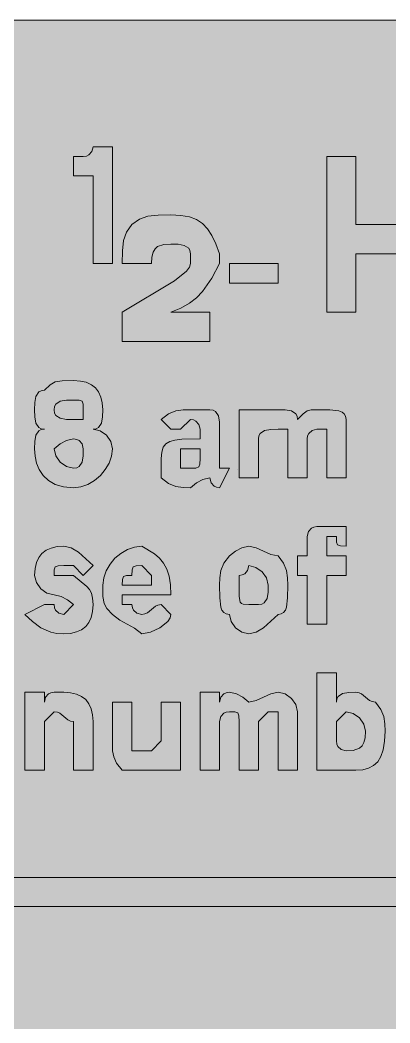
# Model space of a CAD drawing. Header units: metres. Extents: x 9 to 558, y 12 to 259.
# Drawn here: x 153.8 to 199.4, y 135.9 to 259.4 of the extents above; entities that cross this region are included whole.
import ezdxf

# ---------------------------------------------------------------- set-up
doc = ezdxf.new("R2010")
doc.units = ezdxf.units.M
for name, color, linetype, true_color in [('FILL_BLACK_000000', 7, 'Continuous', 0x000000), ('FILL_YELLOW_FFFF00', 7, 'Continuous', 0xffff00), ('STROKE_BLACK_000000', 7, 'Continuous', 0x000000)]:
    doc.layers.add(name, color=color, linetype=linetype, true_color=true_color)

msp = doc.modelspace()

# ---------------------------------------------------------------- hatches: boundary and pattern name
at = {"layer": 'FILL_BLACK_000000', "true_color": 0x000000}
h = msp.add_hatch(color=7, dxfattribs=at)
h.dxf.hatch_style = 1
h.paths.add_polyline_path([(162.81, 229.44), (162.81, 240.24), (160.41, 240.24), (160.41, 242.64), (161.61, 242.64), (162.01, 242.69), (162.3, 242.83), (162.66, 243.24), (162.81, 243.84), (165.21, 243.84), (165.21, 229.44), (162.81, 229.44)])
h = msp.add_hatch(color=7, dxfattribs=at)
h.dxf.hatch_style = 1
h.paths.add_polyline_path([(200.01, 234.24), (203.61, 234.24), (203.61, 242.64), (207.21, 242.64), (207.21, 223.44), (203.61, 223.44), (203.61, 230.64), (200.01, 230.64), (195.21, 230.64), (195.21, 223.44), (191.61, 223.44), (191.61, 242.64), (195.21, 242.64), (195.21, 234.24), (200.01, 234.24)])
h = msp.add_hatch(color=7, dxfattribs=at)
h.dxf.hatch_style = 1
h.paths.add_polyline_path([(177.21, 223.44), (177.21, 219.84), (166.41, 219.84), (166.41, 223.44), (172.86, 227.34), (174.34, 228.5), (174.7, 228.99), (174.81, 229.44), (174.81, 230.64), (174.76, 231.04), (174.6, 231.33), (174.06, 231.69), (173.29, 231.82), (172.41, 231.84), (171.53, 231.8), (170.76, 231.54), (170.45, 231.25), (170.22, 230.83), (170.06, 230.23), (170.01, 229.44), (166.41, 229.44), (166.43, 231.03), (166.56, 232.29), (166.92, 233.32), (167.61, 234.24), (168.53, 234.93), (169.56, 235.29), (170.82, 235.42), (172.41, 235.44), (173.65, 235.38), (174.7, 235.2), (175.57, 234.87), (176.31, 234.39), (176.93, 233.74), (177.47, 232.91), (177.96, 231.88), (178.41, 230.64), (178.41, 229.44), (177.47, 227.66), (176.31, 225.99), (175.57, 225.23), (174.7, 224.55), (173.65, 223.94), (172.41, 223.44), (177.21, 223.44)])
h = msp.add_hatch(color=7, dxfattribs=at)
h.dxf.hatch_style = 1
h.paths.add_polyline_path([(185.61, 227.04), (179.61, 227.04), (179.61, 229.44), (185.61, 229.44), (185.61, 227.04)])
h = msp.add_hatch(color=7, dxfattribs=at)
h.dxf.hatch_style = 1
h.paths.add_polyline_path([(157.31, 202.73), (156.66, 203.34), (156.18, 204.07), (155.85, 204.88), (155.67, 205.74), (155.61, 206.64), (155.63, 207.52), (155.76, 208.29), (156.12, 208.83), (156.41, 208.99), (156.81, 209.04), (156.41, 209.09), (156.12, 209.25), (155.76, 209.79), (155.63, 210.56), (155.61, 211.44), (155.63, 212.32), (155.76, 213.09), (156.12, 213.63), (156.41, 213.79), (156.81, 213.84), (157.54, 214.53), (158.16, 214.89), (159, 215.02), (160.41, 215.04), (161.25, 214.98), (161.98, 214.82), (162.6, 214.53), (163.11, 214.14), (163.5, 213.63), (163.78, 213.01), (163.95, 212.28), (164.01, 211.44), (163.99, 210.56), (163.86, 209.79), (163.5, 209.25), (163.21, 209.09), (162.81, 209.04), (163.69, 208.83), (164.46, 208.29), (165, 207.52), (165.21, 206.64), (165.1, 205.74), (164.8, 204.88), (164.32, 204.07), (163.71, 203.34), (162.98, 202.73), (162.17, 202.25), (161.31, 201.95), (160.41, 201.84), (159.17, 201.95), (158.14, 202.25), (157.31, 202.73)])
h.paths.add_polyline_path([(158.01, 206.64), (158.22, 205.76), (158.76, 204.99), (159.53, 204.45), (160.41, 204.24), (160.81, 204.29), (161.1, 204.45), (161.46, 204.99), (161.59, 205.76), (161.61, 206.64), (161.46, 207.24), (161.1, 207.65), (160.81, 207.79), (160.41, 207.84), (159.53, 207.65), (158.76, 207.24), (158.01, 206.64)], flags=16)
h.paths.add_polyline_path([(161.46, 212.49), (161.1, 212.62), (160.41, 212.64), (159.53, 212.62), (158.76, 212.49), (158.22, 212.13), (158.06, 211.84), (158.01, 211.44), (158.06, 211.04), (158.22, 210.75), (158.76, 210.39), (159.53, 210.26), (160.41, 210.24), (161.61, 210.24), (161.61, 211.44), (161.59, 212.13), (161.46, 212.49)], flags=16)
h = msp.add_hatch(color=7, dxfattribs=at)
h.dxf.hatch_style = 1
h.paths.add_polyline_path([(175.86, 209.64), (175.5, 210.05), (175.21, 210.19), (174.81, 210.24), (173.61, 209.04), (172.41, 209.04), (171.21, 210.24), (172.11, 210.93), (173.01, 211.29), (173.91, 211.42), (174.81, 211.44), (177.21, 211.44), (177.61, 211.39), (177.9, 211.23), (178.26, 210.69), (178.39, 209.92), (178.41, 209.04), (178.41, 204.24), (179.61, 204.24), (178.41, 201.84), (178.01, 201.89), (177.72, 202.03), (177.36, 202.44), (177.21, 203.04), (176.33, 202.85), (175.56, 202.44), (174.81, 201.84), (173.91, 201.86), (173.01, 201.99), (172.11, 202.35), (171.21, 203.04), (171.21, 205.44), (171.27, 206.23), (171.45, 206.83), (171.78, 207.25), (172.26, 207.54), (172.91, 207.71), (173.74, 207.8), (176.01, 207.84), (176.01, 209.04), (175.86, 209.64)])
h.paths.add_polyline_path([(174.81, 204.24), (175.5, 204.26), (175.86, 204.39), (175.99, 204.75), (176.01, 205.44), (176.01, 206.64), (173.61, 206.64), (173.61, 205.44), (173.61, 204.24), (174.81, 204.24)], flags=16)
h = msp.add_hatch(color=7, dxfattribs=at)
h.dxf.hatch_style = 1
h.paths.add_polyline_path([(189.81, 208.89), (189.4, 208.53), (189.26, 208.24), (189.21, 207.84), (189.21, 203.04), (186.81, 203.04), (186.81, 209.04), (185.61, 209.04), (184.73, 209.02), (183.96, 208.89), (183.42, 208.53), (183.26, 208.24), (183.21, 207.84), (183.21, 203.04), (180.81, 203.04), (180.81, 211.44), (183.21, 211.44), (184.41, 211.44), (185.61, 211.44), (186.49, 211.42), (187.26, 211.29), (187.8, 210.93), (187.96, 210.64), (188.01, 210.24), (188.72, 210.93), (189.21, 211.29), (189.7, 211.42), (190.41, 211.44), (191.98, 211.42), (193.11, 211.29), (193.5, 211.15), (193.78, 210.93), (193.95, 210.64), (194.01, 210.24), (194.01, 209.04), (194.01, 203.04), (191.61, 203.04), (191.61, 209.04), (190.41, 209.04), (189.81, 208.89)])
h = msp.add_hatch(color=7, dxfattribs=at)
h.dxf.hatch_style = 1
h.paths.add_polyline_path([(189.21, 185.04), (189.21, 191.04), (188.01, 191.04), (188.01, 193.44), (189.21, 193.44), (189.21, 195.84), (189.36, 196.44), (189.72, 196.85), (190.01, 196.99), (190.41, 197.04), (192.81, 197.04), (194.01, 197.04), (194.01, 194.64), (193.32, 194.66), (192.96, 194.79), (192.83, 195.15), (192.81, 195.84), (191.61, 195.84), (191.61, 194.64), (191.61, 193.44), (194.01, 193.44), (194.01, 191.04), (191.61, 191.04), (191.61, 185.04), (189.21, 185.04)])
h = msp.add_hatch(color=7, dxfattribs=at)
h.dxf.hatch_style = 1
h.paths.add_polyline_path([(162.75, 186.6), (162.58, 185.87), (162.3, 185.25), (161.91, 184.74), (161.4, 184.35), (160.78, 184.07), (160.05, 183.9), (159.21, 183.84), (158.36, 183.89), (157.62, 184.05), (156.36, 184.59), (155.33, 185.36), (154.41, 186.24), (156.81, 187.44), (158.01, 187.44), (158.06, 187.04), (158.2, 186.75), (158.61, 186.39), (159.21, 186.24), (160.41, 187.44), (159.66, 188.04), (158.89, 188.45), (158.01, 188.64), (157.13, 188.85), (156.36, 189.39), (155.82, 190.16), (155.61, 191.04), (155.67, 191.88), (155.83, 192.61), (156.12, 193.23), (156.51, 193.74), (157.02, 194.13), (157.63, 194.41), (158.37, 194.58), (159.21, 194.64), (160.11, 194.43), (161.01, 193.89), (162.81, 192.24), (161.61, 191.04), (160.41, 192.24), (159.21, 192.24), (158.52, 192.22), (158.16, 192.09), (158.03, 191.73), (158.01, 191.04), (160.41, 191.04), (162.06, 189.69), (162.37, 189.32), (162.6, 188.85), (162.76, 188.23), (162.81, 187.44), (162.75, 186.6)])
h = msp.add_hatch(color=7, dxfattribs=at)
h.dxf.hatch_style = 1
h.paths.add_polyline_path([(166.41, 187.44), (167.61, 187.44), (167.66, 187.04), (167.8, 186.75), (168.21, 186.39), (168.81, 186.24), (169.21, 186.29), (169.52, 186.43), (170.01, 186.84), (170.5, 187.25), (170.81, 187.39), (171.21, 187.44), (172.41, 186.24), (172.3, 185.79), (172.02, 185.36), (171.06, 184.59), (169.88, 184.05), (168.81, 183.84), (167.91, 184.55), (167.01, 185.04), (166.11, 185.53), (165.21, 186.24), (164.52, 186.97), (164.16, 187.59), (164.03, 188.43), (164.01, 189.84), (164.12, 190.74), (164.42, 191.6), (164.9, 192.41), (165.51, 193.14), (166.24, 193.75), (167.05, 194.23), (167.91, 194.53), (168.81, 194.64), (170.38, 193.7), (171, 193.16), (171.51, 192.54), (171.9, 191.8), (172.18, 190.93), (172.35, 189.88), (172.41, 188.64), (166.41, 188.64), (166.41, 187.44)])
h.paths.add_polyline_path([(170.01, 191.04), (168.81, 192.24), (168.12, 192.22), (167.76, 192.09), (167.63, 191.73), (167.61, 191.04), (166.92, 191.02), (166.56, 190.89), (166.43, 190.53), (166.41, 189.84), (170.01, 189.84), (170.01, 191.04)], flags=16)
h = msp.add_hatch(color=7, dxfattribs=at)
h.dxf.hatch_style = 1
h.paths.add_polyline_path([(186.66, 187.14), (186.52, 186.75), (186.3, 186.46), (186.01, 186.3), (185.61, 186.24), (183.81, 184.59), (182.91, 184.05), (182.01, 183.84), (181.13, 184.05), (180.36, 184.59), (179.82, 185.36), (179.61, 186.24), (179.21, 186.3), (178.92, 186.46), (178.7, 186.75), (178.56, 187.14), (178.43, 188.27), (178.41, 189.84), (178.43, 190.74), (178.56, 191.64), (178.92, 192.54), (179.61, 193.44), (180.36, 194.04), (181.13, 194.45), (182.01, 194.64), (182.91, 194.45), (183.81, 194.04), (184.71, 193.63), (185.61, 193.44), (186.3, 192.54), (186.66, 191.64), (186.79, 190.74), (186.81, 189.84), (186.79, 188.27), (186.66, 187.14)])
h.paths.add_polyline_path([(183.66, 191.49), (182.89, 192.03), (182.01, 192.24), (181.86, 191.64), (181.5, 191.23), (181.21, 191.09), (180.81, 191.04), (180.81, 189.84), (180.83, 188.45), (180.96, 187.74), (181.1, 187.57), (181.32, 187.48), (182.01, 187.44), (183.21, 187.44), (183.61, 187.49), (183.9, 187.65), (184.26, 188.19), (184.39, 188.96), (184.41, 189.84), (184.2, 190.72), (183.66, 191.49)], flags=16)
h = msp.add_hatch(color=7, dxfattribs=at)
h.dxf.hatch_style = 1
h.paths.add_polyline_path([(190.41, 167.04), (190.41, 179.04), (192.81, 179.04), (192.81, 175.44), (192.86, 175.84), (193.02, 176.13), (193.56, 176.49), (194.33, 176.62), (195.21, 176.64), (195.61, 176.59), (195.92, 176.45), (196.41, 176.04), (196.9, 175.63), (197.21, 175.49), (197.61, 175.44), (198.3, 174.54), (198.66, 173.64), (198.79, 172.74), (198.81, 171.84), (198.75, 170.6), (198.58, 169.57), (198.3, 168.74), (197.91, 168.09), (197.4, 167.61), (196.78, 167.28), (196.05, 167.1), (195.21, 167.04), (192.81, 167.04), (190.41, 167.04)])
h.paths.add_polyline_path([(195.66, 169.74), (195.97, 170.03), (196.2, 170.45), (196.36, 171.05), (196.41, 171.84), (196.2, 172.72), (195.66, 173.49), (194.89, 174.03), (194.01, 174.24), (192.81, 173.04), (192.81, 170.64), (192.86, 170.24), (193, 169.95), (193.41, 169.59), (194.01, 169.44), (194.89, 169.48), (195.66, 169.74)], flags=16)
h = msp.add_hatch(color=7, dxfattribs=at)
h.dxf.hatch_style = 1
h.paths.add_polyline_path([(160.41, 167.04), (160.41, 171.84), (160.41, 173.04), (160.01, 173.09), (159.7, 173.23), (159.21, 173.64), (158.72, 174.05), (158.41, 174.19), (158.01, 174.24), (156.81, 173.04), (156.81, 167.04), (154.41, 167.04), (154.41, 176.64), (156.81, 176.64), (156.81, 175.44), (156.96, 176.04), (157.32, 176.45), (157.61, 176.59), (158.01, 176.64), (159.21, 176.64), (160.05, 176.58), (160.78, 176.41), (161.4, 176.13), (161.91, 175.74), (162.3, 175.23), (162.58, 174.62), (162.75, 173.88), (162.81, 173.04), (162.81, 167.04), (160.41, 167.04)])
h = msp.add_hatch(color=7, dxfattribs=at)
h.dxf.hatch_style = 1
h.paths.add_polyline_path([(173.61, 175.44), (173.61, 167.04), (170.01, 167.04), (168.81, 167.04), (166.41, 167.04), (165.72, 167.92), (165.36, 168.69), (165.21, 169.44), (165.21, 175.44), (167.61, 175.44), (167.61, 170.64), (167.61, 169.44), (168.81, 169.44), (170.01, 169.44), (171.21, 170.64), (171.21, 175.44), (173.61, 175.44)])
h = msp.add_hatch(color=7, dxfattribs=at)
h.dxf.hatch_style = 1
h.paths.add_polyline_path([(183.21, 173.04), (183.21, 167.04), (180.81, 167.04), (180.81, 173.04), (180.79, 173.73), (180.66, 174.09), (180.3, 174.22), (179.61, 174.24), (179.21, 174.19), (178.92, 174.05), (178.56, 173.64), (178.41, 173.04), (178.41, 167.04), (176.01, 167.04), (176.01, 176.64), (178.41, 176.64), (178.41, 175.44), (178.56, 176.04), (178.92, 176.45), (179.21, 176.59), (179.61, 176.64), (180.49, 176.45), (181.26, 176.04), (182.01, 175.44), (182.91, 175.63), (183.81, 176.04), (184.71, 176.45), (185.61, 176.64), (186.49, 176.43), (187.26, 175.89), (187.8, 175.12), (188.01, 174.24), (188.01, 173.04), (188.01, 167.04), (185.61, 167.04), (185.61, 173.04), (185.61, 174.24), (184.41, 174.24), (183.21, 173.04)])
h = msp.add_hatch(color=7, dxfattribs=at)
h.dxf.hatch_style = 1
h.paths.add_polyline_path([(504.81, 153.84), (504.81, 150.24), (71.61, 150.24), (76.41, 145.44), (69.21, 145.44), (62.01, 152.64), (69.21, 158.64), (76.41, 158.64), (71.61, 153.84), (504.81, 153.84)])
at = {"layer": 'FILL_YELLOW_FFFF00', "true_color": 0xffff00}
h = msp.add_hatch(color=7, dxfattribs=at)
h.dxf.hatch_style = 1
h.paths.add_polyline_path([(552.02, 259.42), (553.41, 259.29), (554.8, 258.93), (556.41, 258.24), (557.1, 256.63), (557.46, 255.24), (557.59, 253.85), (557.61, 252.24), (557.61, 19.44), (557.61, 15.84), (557.01, 15.09), (556.6, 14.32), (556.41, 13.44), (554.8, 12.75), (553.41, 12.39), (552.02, 12.26), (550.41, 12.24), (16.41, 12.24), (14.01, 12.24), (13.13, 12.43), (12.36, 12.84), (11.61, 13.44), (10.22, 15.05), (9.8, 15.76), (9.51, 16.44), (9.25, 17.83), (9.21, 19.44), (9.21, 252.24), (9.21, 255.84), (9.61, 255.89), (9.92, 256.05), (10.41, 256.59), (10.9, 257.36), (11.61, 258.24), (12.36, 258.84), (13.13, 259.25), (14.01, 259.44), (16.41, 259.44), (550.41, 259.44), (552.02, 259.42)])

# ---------------------------------------------------------------- linework, layer by layer
at = {"layer": 'FILL_BLACK_000000', "lineweight": 0, "true_color": 0x000000}
for points in [[(162.81, 229.44), (162.81, 240.24), (160.41, 240.24), (160.41, 242.64), (161.61, 242.64), (162.01, 242.69), (162.3, 242.83), (162.66, 243.24), (162.81, 243.84), (165.21, 243.84), (165.21, 229.44)], [(200.01, 234.24), (203.61, 234.24), (203.61, 242.64), (207.21, 242.64), (207.21, 223.44), (203.61, 223.44), (203.61, 230.64), (200.01, 230.64), (195.21, 230.64), (195.21, 223.44), (191.61, 223.44), (191.61, 242.64), (195.21, 242.64), (195.21, 234.24)], [(177.21, 223.44), (177.21, 219.84), (166.41, 219.84), (166.41, 223.44), (172.86, 227.34), (174.34, 228.5), (174.7, 228.99), (174.81, 229.44), (174.81, 230.64), (174.76, 231.04), (174.6, 231.33), (174.06, 231.69), (173.29, 231.82), (172.41, 231.84), (171.53, 231.8), (170.76, 231.54), (170.45, 231.25), (170.22, 230.83), (170.06, 230.23), (170.01, 229.44), (166.41, 229.44), (166.43, 231.03), (166.56, 232.29), (166.92, 233.32), (167.61, 234.24), (168.53, 234.93), (169.56, 235.29), (170.82, 235.42), (172.41, 235.44), (173.65, 235.38), (174.7, 235.2), (175.57, 234.87), (176.31, 234.39), (176.93, 233.74), (177.47, 232.91), (177.96, 231.88), (178.41, 230.64), (178.41, 229.44), (177.47, 227.66), (176.31, 225.99), (175.57, 225.23), (174.7, 224.55), (173.65, 223.94), (172.41, 223.44)], [(185.61, 227.04), (179.61, 227.04), (179.61, 229.44), (185.61, 229.44)], [(157.31, 202.73), (156.66, 203.34), (156.18, 204.07), (155.85, 204.88), (155.67, 205.74), (155.61, 206.64), (155.63, 207.52), (155.76, 208.29), (156.12, 208.83), (156.41, 208.99), (156.81, 209.04), (156.41, 209.09), (156.12, 209.25), (155.76, 209.79), (155.63, 210.56), (155.61, 211.44), (155.63, 212.32), (155.76, 213.09), (156.12, 213.63), (156.41, 213.79), (156.81, 213.84), (157.54, 214.53), (158.16, 214.89), (159, 215.02), (160.41, 215.04), (161.25, 214.98), (161.98, 214.82), (162.6, 214.53), (163.11, 214.14), (163.5, 213.63), (163.78, 213.01), (163.95, 212.28), (164.01, 211.44), (163.99, 210.56), (163.86, 209.79), (163.5, 209.25), (163.21, 209.09), (162.81, 209.04), (163.69, 208.83), (164.46, 208.29), (165, 207.52), (165.21, 206.64), (165.1, 205.74), (164.8, 204.88), (164.32, 204.07), (163.71, 203.34), (162.98, 202.73), (162.17, 202.25), (161.31, 201.95), (160.41, 201.84), (159.17, 201.95), (158.14, 202.25)], [(161.46, 212.49), (161.1, 212.62), (160.41, 212.64), (159.53, 212.62), (158.76, 212.49), (158.22, 212.13), (158.06, 211.84), (158.01, 211.44), (158.06, 211.04), (158.22, 210.75), (158.76, 210.39), (159.53, 210.26), (160.41, 210.24), (161.61, 210.24), (161.61, 211.44), (161.59, 212.13)], [(175.86, 209.64), (175.5, 210.05), (175.21, 210.19), (174.81, 210.24), (173.61, 209.04), (172.41, 209.04), (171.21, 210.24), (172.11, 210.93), (173.01, 211.29), (173.91, 211.42), (174.81, 211.44), (177.21, 211.44), (177.61, 211.39), (177.9, 211.23), (178.26, 210.69), (178.39, 209.92), (178.41, 209.04), (178.41, 204.24), (179.61, 204.24), (178.41, 201.84), (178.01, 201.89), (177.72, 202.03), (177.36, 202.44), (177.21, 203.04), (176.33, 202.85), (175.56, 202.44), (174.81, 201.84), (173.91, 201.86), (173.01, 201.99), (172.11, 202.35), (171.21, 203.04), (171.21, 205.44), (171.27, 206.23), (171.45, 206.83), (171.78, 207.25), (172.26, 207.54), (172.91, 207.71), (173.74, 207.8), (176.01, 207.84), (176.01, 209.04)], [(189.81, 208.89), (189.4, 208.53), (189.26, 208.24), (189.21, 207.84), (189.21, 203.04), (186.81, 203.04), (186.81, 209.04), (185.61, 209.04), (184.73, 209.02), (183.96, 208.89), (183.42, 208.53), (183.26, 208.24), (183.21, 207.84), (183.21, 203.04), (180.81, 203.04), (180.81, 211.44), (183.21, 211.44), (184.41, 211.44), (185.61, 211.44), (186.49, 211.42), (187.26, 211.29), (187.8, 210.93), (187.96, 210.64), (188.01, 210.24), (188.72, 210.93), (189.21, 211.29), (189.7, 211.42), (190.41, 211.44), (191.98, 211.42), (193.11, 211.29), (193.5, 211.15), (193.78, 210.93), (193.95, 210.64), (194.01, 210.24), (194.01, 209.04), (194.01, 203.04), (191.61, 203.04), (191.61, 209.04), (190.41, 209.04)], [(158.01, 206.64), (158.22, 205.76), (158.76, 204.99), (159.53, 204.45), (160.41, 204.24), (160.81, 204.29), (161.1, 204.45), (161.46, 204.99), (161.59, 205.76), (161.61, 206.64), (161.46, 207.24), (161.1, 207.65), (160.81, 207.79), (160.41, 207.84), (159.53, 207.65), (158.76, 207.24)], [(174.81, 204.24), (175.5, 204.26), (175.86, 204.39), (175.99, 204.75), (176.01, 205.44), (176.01, 206.64), (173.61, 206.64), (173.61, 205.44), (173.61, 204.24)], [(189.21, 185.04), (189.21, 191.04), (188.01, 191.04), (188.01, 193.44), (189.21, 193.44), (189.21, 195.84), (189.36, 196.44), (189.72, 196.85), (190.01, 196.99), (190.41, 197.04), (192.81, 197.04), (194.01, 197.04), (194.01, 194.64), (193.32, 194.66), (192.96, 194.79), (192.83, 195.15), (192.81, 195.84), (191.61, 195.84), (191.61, 194.64), (191.61, 193.44), (194.01, 193.44), (194.01, 191.04), (191.61, 191.04), (191.61, 185.04)], [(162.75, 186.6), (162.58, 185.87), (162.3, 185.25), (161.91, 184.74), (161.4, 184.35), (160.78, 184.07), (160.05, 183.9), (159.21, 183.84), (158.36, 183.89), (157.62, 184.05), (156.36, 184.59), (155.33, 185.36), (154.41, 186.24), (156.81, 187.44), (158.01, 187.44), (158.06, 187.04), (158.2, 186.75), (158.61, 186.39), (159.21, 186.24), (160.41, 187.44), (159.66, 188.04), (158.89, 188.45), (158.01, 188.64), (157.13, 188.85), (156.36, 189.39), (155.82, 190.16), (155.61, 191.04), (155.67, 191.88), (155.83, 192.61), (156.12, 193.23), (156.51, 193.74), (157.02, 194.13), (157.63, 194.41), (158.37, 194.58), (159.21, 194.64), (160.11, 194.43), (161.01, 193.89), (162.81, 192.24), (161.61, 191.04), (160.41, 192.24), (159.21, 192.24), (158.52, 192.22), (158.16, 192.09), (158.03, 191.73), (158.01, 191.04), (160.41, 191.04), (162.06, 189.69), (162.37, 189.32), (162.6, 188.85), (162.76, 188.23), (162.81, 187.44)], [(166.41, 187.44), (167.61, 187.44), (167.66, 187.04), (167.8, 186.75), (168.21, 186.39), (168.81, 186.24), (169.21, 186.29), (169.52, 186.43), (170.01, 186.84), (170.5, 187.25), (170.81, 187.39), (171.21, 187.44), (172.41, 186.24), (172.3, 185.79), (172.02, 185.36), (171.06, 184.59), (169.88, 184.05), (168.81, 183.84), (167.91, 184.55), (167.01, 185.04), (166.11, 185.53), (165.21, 186.24), (164.52, 186.97), (164.16, 187.59), (164.03, 188.43), (164.01, 189.84), (164.12, 190.74), (164.42, 191.6), (164.9, 192.41), (165.51, 193.14), (166.24, 193.75), (167.05, 194.23), (167.91, 194.53), (168.81, 194.64), (170.38, 193.7), (171, 193.16), (171.51, 192.54), (171.9, 191.8), (172.18, 190.93), (172.35, 189.88), (172.41, 188.64), (166.41, 188.64)], [(186.66, 187.14), (186.52, 186.75), (186.3, 186.46), (186.01, 186.3), (185.61, 186.24), (183.81, 184.59), (182.91, 184.05), (182.01, 183.84), (181.13, 184.05), (180.36, 184.59), (179.82, 185.36), (179.61, 186.24), (179.21, 186.3), (178.92, 186.46), (178.7, 186.75), (178.56, 187.14), (178.43, 188.27), (178.41, 189.84), (178.43, 190.74), (178.56, 191.64), (178.92, 192.54), (179.61, 193.44), (180.36, 194.04), (181.13, 194.45), (182.01, 194.64), (182.91, 194.45), (183.81, 194.04), (184.71, 193.63), (185.61, 193.44), (186.3, 192.54), (186.66, 191.64), (186.79, 190.74), (186.81, 189.84), (186.79, 188.27)], [(170.01, 191.04), (168.81, 192.24), (168.12, 192.22), (167.76, 192.09), (167.63, 191.73), (167.61, 191.04), (166.92, 191.02), (166.56, 190.89), (166.43, 190.53), (166.41, 189.84), (170.01, 189.84)], [(183.66, 191.49), (182.89, 192.03), (182.01, 192.24), (181.86, 191.64), (181.5, 191.23), (181.21, 191.09), (180.81, 191.04), (180.81, 189.84), (180.83, 188.45), (180.96, 187.74), (181.1, 187.57), (181.32, 187.48), (182.01, 187.44), (183.21, 187.44), (183.61, 187.49), (183.9, 187.65), (184.26, 188.19), (184.39, 188.96), (184.41, 189.84), (184.2, 190.72)], [(190.41, 167.04), (190.41, 179.04), (192.81, 179.04), (192.81, 175.44), (192.86, 175.84), (193.02, 176.13), (193.56, 176.49), (194.33, 176.62), (195.21, 176.64), (195.61, 176.59), (195.92, 176.45), (196.41, 176.04), (196.9, 175.63), (197.21, 175.49), (197.61, 175.44), (198.3, 174.54), (198.66, 173.64), (198.79, 172.74), (198.81, 171.84), (198.75, 170.6), (198.58, 169.57), (198.3, 168.74), (197.91, 168.09), (197.4, 167.61), (196.78, 167.28), (196.05, 167.1), (195.21, 167.04), (192.81, 167.04)], [(160.41, 167.04), (160.41, 171.84), (160.41, 173.04), (160.01, 173.09), (159.7, 173.23), (159.21, 173.64), (158.72, 174.05), (158.41, 174.19), (158.01, 174.24), (156.81, 173.04), (156.81, 167.04), (154.41, 167.04), (154.41, 176.64), (156.81, 176.64), (156.81, 175.44), (156.96, 176.04), (157.32, 176.45), (157.61, 176.59), (158.01, 176.64), (159.21, 176.64), (160.05, 176.58), (160.78, 176.41), (161.4, 176.13), (161.91, 175.74), (162.3, 175.23), (162.58, 174.62), (162.75, 173.88), (162.81, 173.04), (162.81, 167.04)], [(173.61, 175.44), (173.61, 167.04), (170.01, 167.04), (168.81, 167.04), (166.41, 167.04), (165.72, 167.92), (165.36, 168.69), (165.21, 169.44), (165.21, 175.44), (167.61, 175.44), (167.61, 170.64), (167.61, 169.44), (168.81, 169.44), (170.01, 169.44), (171.21, 170.64), (171.21, 175.44)], [(183.21, 173.04), (183.21, 167.04), (180.81, 167.04), (180.81, 173.04), (180.79, 173.73), (180.66, 174.09), (180.3, 174.22), (179.61, 174.24), (179.21, 174.19), (178.92, 174.05), (178.56, 173.64), (178.41, 173.04), (178.41, 167.04), (176.01, 167.04), (176.01, 176.64), (178.41, 176.64), (178.41, 175.44), (178.56, 176.04), (178.92, 176.45), (179.21, 176.59), (179.61, 176.64), (180.49, 176.45), (181.26, 176.04), (182.01, 175.44), (182.91, 175.63), (183.81, 176.04), (184.71, 176.45), (185.61, 176.64), (186.49, 176.43), (187.26, 175.89), (187.8, 175.12), (188.01, 174.24), (188.01, 173.04), (188.01, 167.04), (185.61, 167.04), (185.61, 173.04), (185.61, 174.24), (184.41, 174.24)], [(195.66, 169.74), (195.97, 170.03), (196.2, 170.45), (196.36, 171.05), (196.41, 171.84), (196.2, 172.72), (195.66, 173.49), (194.89, 174.03), (194.01, 174.24), (192.81, 173.04), (192.81, 170.64), (192.86, 170.24), (193, 169.95), (193.41, 169.59), (194.01, 169.44), (194.89, 169.48)], [(504.81, 153.84), (504.81, 150.24), (71.61, 150.24), (76.41, 145.44), (69.21, 145.44), (62.01, 152.64), (69.21, 158.64), (76.41, 158.64), (71.61, 153.84)]]:
    msp.add_lwpolyline(points, close=True, dxfattribs=at)
at = {"layer": 'FILL_YELLOW_FFFF00', "lineweight": 0, "true_color": 0xffff00}
msp.add_lwpolyline([(550.41, 12.24), (16.41, 12.24), (14.01, 12.24), (13.13, 12.43), (12.36, 12.84), (11.61, 13.44), (10.22, 15.05), (9.8, 15.76), (9.51, 16.44), (9.25, 17.83), (9.21, 19.44), (9.21, 252.24), (9.21, 255.84), (9.61, 255.89), (9.92, 256.05), (10.41, 256.59), (10.9, 257.36), (11.61, 258.24), (12.36, 258.84), (13.13, 259.25), (14.01, 259.44), (16.41, 259.44), (550.41, 259.44)], dxfattribs=at)
at = {"layer": 'STROKE_BLACK_000000', "lineweight": 0, "true_color": 0x000000}
msp.add_lwpolyline([(180.61, 204.08), (180.61, 204.08)], dxfattribs=at)

doc.saveas('drawing.dxf')
